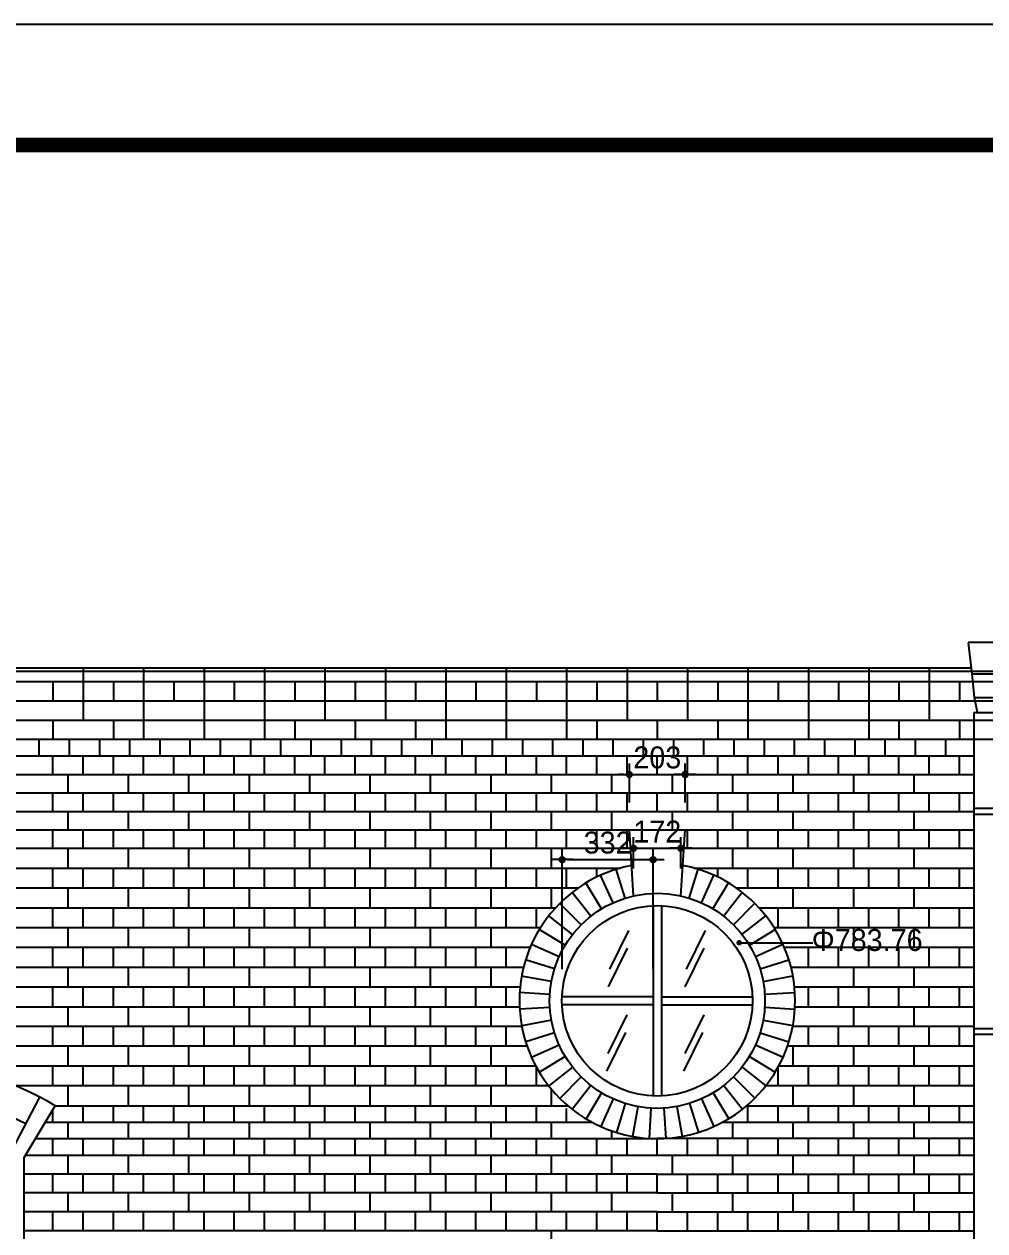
# Model space of a CAD drawing. Extents: x 186583 to 203403, y -172622 to -160742.
# Drawn here: x 192489 to 195986, y -165137 to -160742 of the extents above; entities that cross this region are included whole.
import ezdxf

# ---------------------------------------------------------------- set-up
doc = ezdxf.new("R2010")
doc.units = 0
doc.header["$LTSCALE"] = 50
doc.header["$MEASUREMENT"] = 0
doc.header["$PDMODE"] = 35
doc.header["$PDSIZE"] = -10
doc.layers.get('0').update_dxf_attribs({"linetype": 'CONTINUOUS'})
doc.layers.get('DEFPOINTS').update_dxf_attribs({"linetype": 'CONTINUOUS'})
for name, color, linetype in [('COR', 4, 'CONTINUOUS'), ('DIM', 7, 'CONTINUOUS'), ('ele-3', 6, 'CONTINUOUS'), ('h', 5, 'CONTINUOUS'), ('HAT', 5, 'CONTINUOUS'), ('W-1', 3, 'CONTINUOUS'), ('WAL', 3, 'CONTINUOUS'), ('WID', 4, 'CONTINUOUS')]:
    doc.layers.add(name, color=color, linetype=linetype)
doc.styles.add('GHS', font='HYWULM_0.TTF')
doc.styles.add('현창', font='HYWULM_0.TTF')
doc.dimstyles.new('3MM', dxfattribs={"dimscale": 300, "dimtxt": 4, "dimasz": 1, "dimexe": 1.5, "dimexo": 2, "dimgap": 1, "dimtad": 1, "dimtoh": 1, "dimdec": 4, "dimzin": 0, "dimdsep": 46, "dimtxsty": 'GHS', "dimblk": 'DIMDOT', "dimcen": -1, "dimdle": 1.5, "dimadec": 0, "dimazin": 0, "dimtfac": 1, "dimtdec": 4, "dimtix": 1, "dimtmove": 2, "dimatfit": 3, "dimldrblk": 'DIMDOT', "dimfxl": 1, "dimtvp": 1, "dimtolj": 1, "dimtzin": 0, "dimarcsym": 0})

# ---------------------------------------------------------------- blocks, each defined once
blk = doc.blocks.new('20')
at = {"layer": 'COR', "linetype": 'Continuous', "const_width": 270}
blk.add_lwpolyline([(230424, -2398), (230424, -57398), (308324, -57398), (308324, -2398)], close=True, dxfattribs=at)
at = {"layer": 'HAT'}
blk.add_line((226424, -198), (310524, -198), dxfattribs=at)
blk = doc.blocks.new('DIMDOT')
at = {"linetype": 'Continuous'}
blk.add_line((-2, 0), (2, 0), dxfattribs=at)
for radius in [0.5, 0.25]:
    blk.add_circle((0, 0), radius, dxfattribs=at)
blk = doc.blocks.new('*D7')
at = {"lineweight": -2}
for p, q in [((194692.1, -163576.7), (194692.1, -163435.1)), ((194895.3, -163576.7), (194895.3, -163435.1)), ((194672.1, -163475.1), (194652.1, -163475.1)), ((194692.1, -163475.1), (194895.3, -163475.1)), ((194915.3, -163475.1), (194935.3, -163475.1))]:
    blk.add_line(p, q, dxfattribs=at)
at = {"layer": 'DEFPOINTS', "color": 0}
for p in [(194895.3, -163475.1), (194692.1, -163676.7), (194895.3, -163676.7)]:
    blk.add_point(p, dxfattribs=at)
at = {"lineweight": -2, "xscale": 20, "yscale": 20, "zscale": 20}
blk.add_blockref('DIMDOT', (194692.1, -163475.1), dxfattribs=at)
at = {"lineweight": -2, "xscale": 20, "yscale": 20, "zscale": 20, "rotation": 180}
blk.add_blockref('DIMDOT', (194895.3, -163475.1), dxfattribs=at)
at = {"color": 0, "insert": (194793.7, -163413.5), "char_height": 80, "attachment_point": 5, "style": '현창'}
blk.add_mtext('\\A1;203', dxfattribs=at)
blk = doc.blocks.new('*D8')
at = {"lineweight": -2}
for p, q in [((194707.5, -163817.1), (194707.5, -163703.9)), ((194879.8, -163817.1), (194879.8, -163703.9)), ((194687.5, -163743.9), (194667.5, -163743.9)), ((194707.5, -163743.9), (194879.8, -163743.9)), ((194899.8, -163743.9), (194919.8, -163743.9))]:
    blk.add_line(p, q, dxfattribs=at)
at = {"layer": 'DEFPOINTS', "color": 0}
for p in [(194879.8, -163743.9), (194707.5, -163917.1), (194879.8, -163917.1)]:
    blk.add_point(p, dxfattribs=at)
at = {"lineweight": -2, "xscale": 20, "yscale": 20, "zscale": 20}
blk.add_blockref('DIMDOT', (194707.5, -163743.9), dxfattribs=at)
at = {"lineweight": -2, "xscale": 20, "yscale": 20, "zscale": 20, "rotation": 180}
blk.add_blockref('DIMDOT', (194879.8, -163743.9), dxfattribs=at)
at = {"color": 0, "insert": (194793.7, -163683), "char_height": 80, "attachment_point": 5, "style": '현창'}
blk.add_mtext('\\A1;172', dxfattribs=at)
blk = doc.blocks.new('*D9')
at = {"lineweight": -2}
for p, q in [((194447.1, -164184.4), (194447.1, -163745.2)), ((194778.7, -164184.4), (194778.7, -163745.2)), ((194467.1, -163785.2), (194758.7, -163785.2))]:
    blk.add_line(p, q, dxfattribs=at)
at = {"layer": 'DEFPOINTS', "color": 0}
for p in [(194778.7, -163785.2), (194447.1, -164284.4), (194778.7, -164284.4)]:
    blk.add_point(p, dxfattribs=at)
at = {"lineweight": -2, "xscale": 20, "yscale": 20, "zscale": 20, "rotation": 180}
blk.add_blockref('DIMDOT', (194447.1, -163785.2), dxfattribs=at)
at = {"lineweight": -2, "xscale": 20, "yscale": 20, "zscale": 20}
blk.add_blockref('DIMDOT', (194778.7, -163785.2), dxfattribs=at)
at = {"color": 0, "insert": (194612.9, -163723.6), "char_height": 80, "attachment_point": 5, "style": '현창'}
blk.add_mtext('\\A1;332', dxfattribs=at)

msp = doc.modelspace()

# ---------------------------------------------------------------- linework, layer by layer
at = {"layer": 'DIM'}
msp.add_line((195091.82106, -164087.89143), (195359.59248, -164087.89143), dxfattribs=at)
at = {"layer": 'DIM', "const_width": 9.875}
msp.add_lwpolyline([(195086.75856, -164087.89143, 1), (195096.88356, -164087.89143, 1)], format="xyb", close=True, dxfattribs=at)
at = {"layer": 'ele-3'}
for p, q in [((195946.69224, -163248.9788), (195946.69224, -163599.50991)), ((195946.69224, -163248.9788), (196021.69224, -163248.9788)), ((189843.65758, -163475.12464), (195946.69224, -163475.12464)), ((189843.65758, -163542.31728), (195946.69224, -163542.31728)), ((189843.65758, -163609.50991), (195946.69224, -163609.50991)), ((195946.69224, -163619.50991), (195946.69224, -164401.42736)), ((189843.65758, -163676.70255), (194692.06461, -163676.70255)), ((194895.25054, -163676.70255), (195946.69224, -163676.70255)), ((189843.65758, -163743.89518), (194696.37183, -163743.89518)), ((194890.94332, -163743.89518), (195946.69224, -163743.89518)), ((195946.69224, -164421.42736), (195946.69224, -165203.3448)), ((192601.19681, -164681.31709), (194468.00176, -164681.31709)), ((195119.31339, -164681.31709), (195946.69224, -164681.31709)), ((192565.47703, -164741.31709), (194555.6957, -164741.31709)), ((195031.61945, -164741.31709), (195946.69224, -164741.31709)), ((192529.75725, -164801.31709), (194793.65758, -164801.31709)), ((195946.69224, -164801.31709), (194793.65758, -164801.31709)), ((192494.03747, -164861.31709), (194793.65758, -164861.31709)), ((194793.65758, -164861.31709), (195946.69224, -164861.31709))]:
    msp.add_line(p, q, dxfattribs=at)
for points in [[(192543.65758, -163407.93201), (192543.65758, -163347.93201)], [(192653.65758, -163407.93201), (192653.65758, -163347.93201)], [(192763.65758, -163407.93201), (192763.65758, -163347.93201)], [(192873.65758, -163407.93201), (192873.65758, -163347.93201)], [(192983.65758, -163407.93201), (192983.65758, -163347.93201)], [(193093.65758, -163407.93201), (193093.65758, -163347.93201)], [(193203.65758, -163407.93201), (193203.65758, -163347.93201)], [(193313.65758, -163407.93201), (193313.65758, -163347.93201)], [(193423.65758, -163407.93201), (193423.65758, -163347.93201)], [(193533.65758, -163407.93201), (193533.65758, -163347.93201)], [(193643.65758, -163407.93201), (193643.65758, -163347.93201)], [(193753.65758, -163407.93201), (193753.65758, -163347.93201)], [(193863.65758, -163407.93201), (193863.65758, -163347.93201)], [(193973.65758, -163407.93201), (193973.65758, -163347.93201)], [(194083.65758, -163407.93201), (194083.65758, -163347.93201)], [(194193.65758, -163407.93201), (194193.65758, -163347.93201)], [(194303.65758, -163407.93201), (194303.65758, -163347.93201)], [(194413.65758, -163407.93201), (194413.65758, -163347.93201)], [(194523.65758, -163407.93201), (194523.65758, -163347.93201)], [(194633.65758, -163407.93201), (194633.65758, -163347.93201)], [(194743.65758, -163407.93201), (194743.65758, -163347.93201)], [(194853.65758, -163407.93201), (194853.65758, -163347.93201)], [(194963.65758, -163407.93201), (194963.65758, -163347.93201)], [(195073.65758, -163407.93201), (195073.65758, -163347.93201)], [(195183.65758, -163407.93201), (195183.65758, -163347.93201)], [(195293.65758, -163407.93201), (195293.65758, -163347.93201)], [(195403.65758, -163407.93201), (195403.65758, -163347.93201)], [(195513.65758, -163407.93201), (195513.65758, -163347.93201)], [(195623.65758, -163407.93201), (195623.65758, -163347.93201)], [(195733.65758, -163407.93201), (195733.65758, -163347.93201)], [(195843.65758, -163407.93201), (195843.65758, -163347.93201)], [(192593.65758, -163475.12464), (192593.65758, -163407.93201)], [(192703.65758, -163475.12464), (192703.65758, -163407.93201)], [(192813.65758, -163475.12464), (192813.65758, -163407.93201)], [(192923.65758, -163475.12464), (192923.65758, -163407.93201)], [(193033.65758, -163475.12464), (193033.65758, -163407.93201)], [(193143.65758, -163475.12464), (193143.65758, -163407.93201)], [(193253.65758, -163475.12464), (193253.65758, -163407.93201)], [(193363.65758, -163475.12464), (193363.65758, -163407.93201)], [(193473.65758, -163475.12464), (193473.65758, -163407.93201)], [(193583.65758, -163475.12464), (193583.65758, -163407.93201)], [(193693.65758, -163475.12464), (193693.65758, -163407.93201)], [(193803.65758, -163475.12464), (193803.65758, -163407.93201)], [(193913.65758, -163475.12464), (193913.65758, -163407.93201)], [(194023.65758, -163475.12464), (194023.65758, -163407.93201)], [(194133.65758, -163475.12464), (194133.65758, -163407.93201)], [(194243.65758, -163475.12464), (194243.65758, -163407.93201)], [(194353.65758, -163475.12464), (194353.65758, -163407.93201)], [(194463.65758, -163475.12464), (194463.65758, -163407.93201)], [(194573.65758, -163475.12464), (194573.65758, -163407.93201)], [(194683.65758, -163475.12464), (194683.65758, -163407.93201)], [(194793.65758, -163475.12464), (194793.65758, -163407.93201)], [(194903.65758, -163475.12464), (194903.65758, -163407.93201)], [(195013.65758, -163475.12464), (195013.65758, -163407.93201)], [(195123.65758, -163475.12464), (195123.65758, -163407.93201)], [(195233.65758, -163475.12464), (195233.65758, -163407.93201)], [(195343.65758, -163475.12464), (195343.65758, -163407.93201)], [(195453.65758, -163475.12464), (195453.65758, -163407.93201)], [(195563.65758, -163475.12464), (195563.65758, -163407.93201)], [(195673.65758, -163475.12464), (195673.65758, -163407.93201)], [(195783.65758, -163475.12464), (195783.65758, -163407.93201)], [(195893.65758, -163475.12464), (195893.65758, -163407.93201)], [(192648.65758, -163542.31728), (192648.65758, -163475.12464)], [(192868.65758, -163542.31728), (192868.65758, -163475.12464)], [(193088.65758, -163542.31728), (193088.65758, -163475.12464)], [(193308.65758, -163542.31728), (193308.65758, -163475.12464)], [(193528.65758, -163542.31728), (193528.65758, -163475.12464)], [(193748.65758, -163542.31728), (193748.65758, -163475.12464)], [(193968.65758, -163542.31728), (193968.65758, -163475.12464)], [(194188.65758, -163542.31728), (194188.65758, -163475.12464)], [(194408.65758, -163542.31728), (194408.65758, -163475.12464)], [(194628.65758, -163542.31728), (194628.65758, -163475.12464)], [(194848.65758, -163542.31728), (194848.65758, -163475.12464)], [(195068.65758, -163542.31728), (195068.65758, -163475.12464)], [(195288.65758, -163542.31728), (195288.65758, -163475.12464)], [(195508.65758, -163542.31728), (195508.65758, -163475.12464)], [(195728.65758, -163542.31728), (195728.65758, -163475.12464)], [(192593.65758, -163609.50991), (192593.65758, -163542.31728)], [(192703.65758, -163609.50991), (192703.65758, -163542.31728)], [(192813.65758, -163609.50991), (192813.65758, -163542.31728)], [(192923.65758, -163609.50991), (192923.65758, -163542.31728)], [(193033.65758, -163609.50991), (193033.65758, -163542.31728)], [(193143.65758, -163609.50991), (193143.65758, -163542.31728)], [(193253.65758, -163609.50991), (193253.65758, -163542.31728)], [(193363.65758, -163609.50991), (193363.65758, -163542.31728)], [(193473.65758, -163609.50991), (193473.65758, -163542.31728)], [(193583.65758, -163609.50991), (193583.65758, -163542.31728)], [(193693.65758, -163609.50991), (193693.65758, -163542.31728)], [(193803.65758, -163609.50991), (193803.65758, -163542.31728)], [(193913.65758, -163609.50991), (193913.65758, -163542.31728)], [(194023.65758, -163609.50991), (194023.65758, -163542.31728)], [(194133.65758, -163609.50991), (194133.65758, -163542.31728)], [(194243.65758, -163609.50991), (194243.65758, -163542.31728)], [(194353.65758, -163609.50991), (194353.65758, -163542.31728)], [(194463.65758, -163609.50991), (194463.65758, -163542.31728)], [(194573.65758, -163609.50991), (194573.65758, -163542.31728)], [(194683.65758, -163609.50991), (194683.65758, -163542.31728)], [(194793.65758, -163609.50991), (194793.65758, -163542.31728)], [(194903.65758, -163609.50991), (194903.65758, -163542.31728)], [(195013.65758, -163609.50991), (195013.65758, -163542.31728)], [(195123.65758, -163609.50991), (195123.65758, -163542.31728)], [(195233.65758, -163609.50991), (195233.65758, -163542.31728)], [(195343.65758, -163609.50991), (195343.65758, -163542.31728)], [(195453.65758, -163609.50991), (195453.65758, -163542.31728)], [(195563.65758, -163609.50991), (195563.65758, -163542.31728)], [(195673.65758, -163609.50991), (195673.65758, -163542.31728)], [(195783.65758, -163609.50991), (195783.65758, -163542.31728)], [(195893.65758, -163609.50991), (195893.65758, -163542.31728)], [(192648.65758, -163676.70255), (192648.65758, -163609.50991)], [(192868.65758, -163676.70255), (192868.65758, -163609.50991)], [(193088.65758, -163676.70255), (193088.65758, -163609.50991)], [(193308.65758, -163676.70255), (193308.65758, -163609.50991)], [(193528.65758, -163676.70255), (193528.65758, -163609.50991)], [(193748.65758, -163676.70255), (193748.65758, -163609.50991)], [(193968.65758, -163676.70255), (193968.65758, -163609.50991)], [(194188.65758, -163676.70255), (194188.65758, -163609.50991)], [(194408.65758, -163676.70255), (194408.65758, -163609.50991)], [(194628.65758, -163676.70255), (194628.65758, -163609.50991)], [(194848.65758, -163676.70255), (194848.65758, -163609.50991)], [(195068.65758, -163676.70255), (195068.65758, -163609.50991)], [(195288.65758, -163676.70255), (195288.65758, -163609.50991)], [(195508.65758, -163676.70255), (195508.65758, -163609.50991)], [(195728.65758, -163676.70255), (195728.65758, -163609.50991)], [(192593.65758, -163743.89518), (192593.65758, -163676.70255)], [(192703.65758, -163743.89518), (192703.65758, -163676.70255)], [(192813.65758, -163743.89518), (192813.65758, -163676.70255)], [(192923.65758, -163743.89518), (192923.65758, -163676.70255)], [(193033.65758, -163743.89518), (193033.65758, -163676.70255)], [(193143.65758, -163743.89518), (193143.65758, -163676.70255)], [(193253.65758, -163743.89518), (193253.65758, -163676.70255)], [(193363.65758, -163743.89518), (193363.65758, -163676.70255)], [(193473.65758, -163743.89518), (193473.65758, -163676.70255)], [(193583.65758, -163743.89518), (193583.65758, -163676.70255)], [(193693.65758, -163743.89518), (193693.65758, -163676.70255)], [(193803.65758, -163743.89518), (193803.65758, -163676.70255)], [(193913.65758, -163743.89518), (193913.65758, -163676.70255)], [(194023.65758, -163743.89518), (194023.65758, -163676.70255)], [(194133.65758, -163743.89518), (194133.65758, -163676.70255)], [(194243.65758, -163743.89518), (194243.65758, -163676.70255)], [(194353.65758, -163743.89518), (194353.65758, -163676.70255)], [(194463.65758, -163743.89518), (194463.65758, -163676.70255)], [(194573.65758, -163743.89518), (194573.65758, -163676.70255)], [(194683.65758, -163743.89518), (194683.65758, -163676.70255)], [(194903.65758, -163743.89518), (194903.65758, -163676.70255)], [(195013.65758, -163743.89518), (195013.65758, -163676.70255)], [(195123.65758, -163743.89518), (195123.65758, -163676.70255)], [(195233.65758, -163743.89518), (195233.65758, -163676.70255)], [(195343.65758, -163743.89518), (195343.65758, -163676.70255)], [(195453.65758, -163743.89518), (195453.65758, -163676.70255)], [(195563.65758, -163743.89518), (195563.65758, -163676.70255)], [(195673.65758, -163743.89518), (195673.65758, -163676.70255)], [(195783.65758, -163743.89518), (195783.65758, -163676.70255)], [(195893.65758, -163743.89518), (195893.65758, -163676.70255)], [(192593.65758, -164741.31709), (192593.65758, -164693.98105)], [(192703.65758, -164741.31709), (192703.65758, -164681.31709)], [(192813.65758, -164741.31709), (192813.65758, -164681.31709)], [(192923.65758, -164741.31709), (192923.65758, -164681.31709)], [(193033.65758, -164741.31709), (193033.65758, -164681.31709)], [(193143.65758, -164741.31709), (193143.65758, -164681.31709)], [(193253.65758, -164741.31709), (193253.65758, -164681.31709)], [(193363.65758, -164741.31709), (193363.65758, -164681.31709)], [(193473.65758, -164741.31709), (193473.65758, -164681.31709)], [(193583.65758, -164741.31709), (193583.65758, -164681.31709)], [(193693.65758, -164741.31709), (193693.65758, -164681.31709)], [(193803.65758, -164741.31709), (193803.65758, -164681.31709)], [(193913.65758, -164741.31709), (193913.65758, -164681.31709)], [(194023.65758, -164741.31709), (194023.65758, -164681.31709)], [(194133.65758, -164741.31709), (194133.65758, -164681.31709)], [(194243.65758, -164741.31709), (194243.65758, -164681.31709)], [(194353.65758, -164741.31709), (194353.65758, -164681.31709)], [(194463.65758, -164741.31709), (194463.65758, -164691.78537)], [(195123.65758, -164741.31709), (195123.65758, -164681.31709)], [(195233.65758, -164741.31709), (195233.65758, -164681.31709)], [(195343.65758, -164741.31709), (195343.65758, -164681.31709)], [(195453.65758, -164741.31709), (195453.65758, -164681.31709)], [(195563.65758, -164741.31709), (195563.65758, -164681.31709)], [(195673.65758, -164741.31709), (195673.65758, -164681.31709)], [(195783.65758, -164741.31709), (195783.65758, -164681.31709)], [(195893.65758, -164741.31709), (195893.65758, -164681.31709)], [(192648.65758, -164801.31709), (192648.65758, -164741.31709)], [(192868.65758, -164801.31709), (192868.65758, -164741.31709)], [(193088.65758, -164801.31709), (193088.65758, -164741.31709)], [(193308.65758, -164801.31709), (193308.65758, -164741.31709)], [(193528.65758, -164801.31709), (193528.65758, -164741.31709)], [(193748.65758, -164801.31709), (193748.65758, -164741.31709)], [(193968.65758, -164801.31709), (193968.65758, -164741.31709)], [(194188.65758, -164801.31709), (194188.65758, -164741.31709)], [(194408.65758, -164801.31709), (194408.65758, -164741.31709)], [(195068.65758, -164801.31709), (195068.65758, -164741.31709)], [(195288.65758, -164801.31709), (195288.65758, -164741.31709)], [(195508.65758, -164801.31709), (195508.65758, -164741.31709)], [(195728.65758, -164801.31709), (195728.65758, -164741.31709)], [(192593.65758, -164861.31709), (192593.65758, -164801.31709)], [(192703.65758, -164861.31709), (192703.65758, -164801.31709)], [(192813.65758, -164861.31709), (192813.65758, -164801.31709)], [(192923.65758, -164861.31709), (192923.65758, -164801.31709)], [(193033.65758, -164861.31709), (193033.65758, -164801.31709)], [(193143.65758, -164861.31709), (193143.65758, -164801.31709)], [(193253.65758, -164861.31709), (193253.65758, -164801.31709)], [(193363.65758, -164861.31709), (193363.65758, -164801.31709)], [(193473.65758, -164861.31709), (193473.65758, -164801.31709)], [(193583.65758, -164861.31709), (193583.65758, -164801.31709)], [(193693.65758, -164861.31709), (193693.65758, -164801.31709)], [(193803.65758, -164861.31709), (193803.65758, -164801.31709)], [(193913.65758, -164861.31709), (193913.65758, -164801.31709)], [(194023.65758, -164861.31709), (194023.65758, -164801.31709)], [(194133.65758, -164861.31709), (194133.65758, -164801.31709)], [(194243.65758, -164861.31709), (194243.65758, -164801.31709)], [(194353.65758, -164861.31709), (194353.65758, -164801.31709)], [(194463.65758, -164861.31709), (194463.65758, -164801.31709)], [(194573.65758, -164861.31709), (194573.65758, -164801.31709)], [(194628.65758, -164801.31709), (194628.65758, -164773.41879)], [(194683.65758, -164861.31709), (194683.65758, -164801.31709)], [(194793.65758, -164861.31709), (194793.65758, -164801.31709)], [(194848.65758, -164801.31709), (194848.65758, -164798.56963)], [(194903.65758, -164861.31709), (194903.65758, -164801.31709)], [(194903.65758, -164861.31709), (194903.65758, -164801.31709)], [(195013.65758, -164861.31709), (195013.65758, -164801.31709)], [(195123.65758, -164861.31709), (195123.65758, -164801.31709)], [(195233.65758, -164861.31709), (195233.65758, -164801.31709)], [(195343.65758, -164861.31709), (195343.65758, -164801.31709)], [(195453.65758, -164861.31709), (195453.65758, -164801.31709)], [(195563.65758, -164861.31709), (195563.65758, -164801.31709)], [(195673.65758, -164861.31709), (195673.65758, -164801.31709)], [(195783.65758, -164861.31709), (195783.65758, -164801.31709)], [(195893.65758, -164861.31709), (195893.65758, -164801.31709)]]:
    msp.add_lwpolyline(points, dxfattribs=at)
msp.add_arc((194793.65758, -164299.43497), 501.88212, 100.71194074, 79.28805926, dxfattribs=at)
at = {"layer": 'h'}
for p, q in [((196102.33545, -163137.93201), (189843.65758, -163137.93201)), ((196110.71723, -163207.93201), (189843.65758, -163207.93201)), ((196106.15758, -163277.93201), (189843.65758, -163277.93201)), ((189843.65758, -163816.00456), (194658.82175, -163816.00456)), ((194928.4934, -163816.00456), (195946.69224, -163816.00456)), ((189843.65758, -163888.11394), (194506.08034, -163888.11394)), ((195081.23481, -163888.11394), (195946.69224, -163888.11394)), ((189843.65758, -163960.22332), (194423.76419, -163960.22332)), ((195163.55096, -163960.22332), (195946.69224, -163960.22332)), ((189843.65758, -164032.33269), (194368.75519, -164032.33269)), ((194688.9871, -164042.97004), (194619.41385, -164183.67187)), ((194967.9013, -164042.97004), (194898.32805, -164183.67187)), ((195218.55996, -164032.33269), (195946.69224, -164032.33269)), ((189843.65758, -164104.44207), (194331.20387, -164104.44207)), ((194684.244, -164107.78919), (194614.67075, -164248.49102)), ((194963.15821, -164107.78919), (194893.58496, -164248.49102)), ((195256.11128, -164104.44207), (195946.69224, -164104.44207)), ((189843.65758, -164176.55145), (194307.05168, -164176.55145)), ((189843.65758, -164176.55145), (194246.60926, -164176.55145)), ((195280.26347, -164176.55145), (195946.69224, -164176.55145)), ((195340.7059, -164176.55145), (195946.69224, -164176.55145)), ((189843.65758, -164248.66083), (194294.35041, -164248.66083)), ((189843.65758, -164248.66083), (194241.776, -164248.66083)), ((195292.96474, -164248.66083), (195946.69224, -164248.66083)), ((195345.53915, -164248.66083), (195946.69224, -164248.66083)), ((189843.65758, -164320.7702), (194292.22915, -164320.7702)), ((189843.65758, -164320.7702), (194246.4052, -164320.7702)), ((194614.67075, -164491.08075), (194684.244, -164350.37892)), ((194963.15821, -164350.37892), (194893.58496, -164491.08075)), ((195295.086, -164320.7702), (195946.69224, -164320.7702)), ((195340.90995, -164320.7702), (195946.69224, -164320.7702)), ((194300.55133, -164392.87958), (192128.43157, -164392.87958)), ((195946.69224, -164392.87958), (195286.76382, -164392.87958)), ((194609.92765, -164555.8999), (194679.5009, -164415.19807)), ((194958.41511, -164415.19807), (194888.84186, -164555.8999)), ((194319.86697, -164464.98896), (192123.80917, -164464.98896)), ((195946.69224, -164464.98896), (195267.44818, -164464.98896)), ((194351.61483, -164537.09833), (192211.14494, -164537.09833)), ((195946.69224, -164537.09833), (195235.70032, -164537.09833)), ((194398.78227, -164609.20771), (192458.13636, -164609.20771)), ((195946.69224, -164609.20771), (195188.53288, -164609.20771)), ((192444.34438, -164845.59616), (192545.51806, -164650.23863)), ((192494.93122, -164747.9174), (192443.46591, -164722.81085)), ((194793.65758, -164930.28405), (192488.65758, -164930.28405)), ((194793.65758, -164930.28405), (195946.69224, -164930.28405)), ((194793.65758, -164999.25474), (192488.65758, -164999.25474)), ((194793.65758, -164999.25474), (195946.69224, -164999.25474)), ((194793.65758, -165068.22543), (192488.65758, -165068.22543)), ((194793.65758, -165068.22543), (195946.69224, -165068.22543)), ((194793.65758, -165137.19612), (192488.65758, -165137.19612)), ((194793.65758, -165137.19612), (195946.69224, -165137.19612))]:
    msp.add_line(p, q, dxfattribs=at)
for points in [[(192703.65758, -163087.93201), (192703.65758, -163137.93201)], [(192923.65758, -163087.93201), (192923.65758, -163137.93201)], [(193143.65758, -163087.93201), (193143.65758, -163137.93201)], [(193363.65758, -163087.93201), (193363.65758, -163137.93201)], [(193583.65758, -163087.93201), (193583.65758, -163137.93201)], [(193803.65758, -163087.93201), (193803.65758, -163137.93201)], [(194023.65758, -163087.93201), (194023.65758, -163137.93201)], [(194243.65758, -163087.93201), (194243.65758, -163137.93201)], [(194463.65758, -163087.93201), (194463.65758, -163137.93201)], [(194683.65758, -163087.93201), (194683.65758, -163137.93201)], [(194903.65758, -163087.93201), (194903.65758, -163137.93201)], [(195123.65758, -163087.93201), (195123.65758, -163137.93201)], [(195343.65758, -163087.93201), (195343.65758, -163137.93201)], [(195563.65758, -163087.93201), (195563.65758, -163137.93201)], [(195783.65758, -163087.93201), (195783.65758, -163137.93201)], [(192593.65758, -163137.93201), (192593.65758, -163207.93201)], [(192703.65758, -163137.93201), (192703.65758, -163207.93201)], [(192813.65758, -163137.93201), (192813.65758, -163207.93201)], [(192923.65758, -163137.93201), (192923.65758, -163207.93201)], [(193033.65758, -163137.93201), (193033.65758, -163207.93201)], [(193143.65758, -163137.93201), (193143.65758, -163207.93201)], [(193253.65758, -163137.93201), (193253.65758, -163207.93201)], [(193363.65758, -163137.93201), (193363.65758, -163207.93201)], [(193473.65758, -163137.93201), (193473.65758, -163207.93201)], [(193583.65758, -163137.93201), (193583.65758, -163207.93201)], [(193693.65758, -163137.93201), (193693.65758, -163207.93201)], [(193803.65758, -163137.93201), (193803.65758, -163207.93201)], [(193913.65758, -163137.93201), (193913.65758, -163207.93201)], [(194023.65758, -163137.93201), (194023.65758, -163207.93201)], [(194133.65758, -163137.93201), (194133.65758, -163207.93201)], [(194243.65758, -163137.93201), (194243.65758, -163207.93201)], [(194353.65758, -163137.93201), (194353.65758, -163207.93201)], [(194463.65758, -163137.93201), (194463.65758, -163207.93201)], [(194573.65758, -163137.93201), (194573.65758, -163207.93201)], [(194683.65758, -163137.93201), (194683.65758, -163207.93201)], [(194793.65758, -163137.93201), (194793.65758, -163207.93201)], [(194903.65758, -163137.93201), (194903.65758, -163207.93201)], [(195013.65758, -163137.93201), (195013.65758, -163207.93201)], [(195123.65758, -163137.93201), (195123.65758, -163207.93201)], [(195233.65758, -163137.93201), (195233.65758, -163207.93201)], [(195343.65758, -163137.93201), (195343.65758, -163207.93201)], [(195453.65758, -163137.93201), (195453.65758, -163207.93201)], [(195563.65758, -163137.93201), (195563.65758, -163207.93201)], [(195673.65758, -163137.93201), (195673.65758, -163207.93201)], [(195783.65758, -163137.93201), (195783.65758, -163207.93201)], [(195893.65758, -163137.93201), (195893.65758, -163207.93201)], [(192703.65758, -163207.93201), (192703.65758, -163277.93201)], [(192923.65758, -163207.93201), (192923.65758, -163277.93201)], [(193143.65758, -163207.93201), (193143.65758, -163277.93201)], [(193363.65758, -163207.93201), (193363.65758, -163277.93201)], [(193583.65758, -163207.93201), (193583.65758, -163277.93201)], [(193803.65758, -163207.93201), (193803.65758, -163277.93201)], [(194023.65758, -163207.93201), (194023.65758, -163277.93201)], [(194243.65758, -163207.93201), (194243.65758, -163277.93201)], [(194463.65758, -163207.93201), (194463.65758, -163277.93201)], [(194683.65758, -163207.93201), (194683.65758, -163277.93201)], [(194903.65758, -163207.93201), (194903.65758, -163277.93201)], [(195123.65758, -163207.93201), (195123.65758, -163277.93201)], [(195343.65758, -163207.93201), (195343.65758, -163277.93201)], [(195563.65758, -163207.93201), (195563.65758, -163277.93201)], [(195783.65758, -163207.93201), (195783.65758, -163277.93201)], [(192593.65758, -163277.93201), (192593.65758, -163347.93201)], [(192813.65758, -163277.93201), (192813.65758, -163347.93201)], [(192923.65758, -163277.93201), (192923.65758, -163347.93201)], [(193143.65758, -163277.93201), (193143.65758, -163347.93201)], [(193363.65758, -163277.93201), (193363.65758, -163347.93201)], [(193473.65758, -163277.93201), (193473.65758, -163347.93201)], [(193693.65758, -163277.93201), (193693.65758, -163347.93201)], [(193913.65758, -163277.93201), (193913.65758, -163347.93201)], [(194023.65758, -163277.93201), (194023.65758, -163347.93201)], [(194243.65758, -163277.93201), (194243.65758, -163347.93201)], [(194463.65758, -163277.93201), (194463.65758, -163347.93201)], [(194573.65758, -163277.93201), (194573.65758, -163347.93201)], [(194793.65758, -163277.93201), (194793.65758, -163347.93201)], [(195013.65758, -163277.93201), (195013.65758, -163347.93201)], [(195123.65758, -163277.93201), (195123.65758, -163347.93201)], [(195343.65758, -163277.93201), (195343.65758, -163347.93201)], [(195563.65758, -163277.93201), (195563.65758, -163347.93201)], [(195673.65758, -163277.93201), (195673.65758, -163347.93201)], [(195893.65758, -163277.93201), (195893.65758, -163347.93201)], [(192648.65758, -163816.00456), (192648.65758, -163743.89518)], [(192868.65758, -163816.00456), (192868.65758, -163743.89518)], [(193088.65758, -163816.00456), (193088.65758, -163743.89518)], [(193308.65758, -163816.00456), (193308.65758, -163743.89518)], [(193528.65758, -163816.00456), (193528.65758, -163743.89518)], [(193748.65758, -163816.00456), (193748.65758, -163743.89518)], [(193968.65758, -163816.00456), (193968.65758, -163743.89518)], [(194188.65758, -163816.00456), (194188.65758, -163743.89518)], [(194408.65758, -163816.00456), (194408.65758, -163743.89518)], [(195068.65758, -163816.00456), (195068.65758, -163743.89518)], [(195288.65758, -163816.00456), (195288.65758, -163743.89518)], [(195508.65758, -163816.00456), (195508.65758, -163743.89518)], [(195728.65758, -163816.00456), (195728.65758, -163743.89518)], [(192593.65758, -163888.11394), (192593.65758, -163816.00456)], [(192703.65758, -163888.11394), (192703.65758, -163816.00456)], [(192813.65758, -163888.11394), (192813.65758, -163816.00456)], [(192923.65758, -163888.11394), (192923.65758, -163816.00456)], [(193033.65758, -163888.11394), (193033.65758, -163816.00456)], [(193143.65758, -163888.11394), (193143.65758, -163816.00456)], [(193253.65758, -163888.11394), (193253.65758, -163816.00456)], [(193363.65758, -163888.11394), (193363.65758, -163816.00456)], [(193473.65758, -163888.11394), (193473.65758, -163816.00456)], [(193583.65758, -163888.11394), (193583.65758, -163816.00456)], [(193693.65758, -163888.11394), (193693.65758, -163816.00456)], [(193803.65758, -163888.11394), (193803.65758, -163816.00456)], [(193913.65758, -163888.11394), (193913.65758, -163816.00456)], [(194023.65758, -163888.11394), (194023.65758, -163816.00456)], [(194133.65758, -163888.11394), (194133.65758, -163816.00456)], [(194243.65758, -163888.11394), (194243.65758, -163816.00456)], [(194353.65758, -163888.11394), (194353.65758, -163816.00456)], [(194463.65758, -163888.11394), (194463.65758, -163816.00456)], [(194573.65758, -163848.34112), (194573.65758, -163816.00456)], [(194676.82032, -163925.37528), (194644.0245, -163820.37798)], [(194909.99252, -163925.21876), (194942.64736, -163820.17752)], [(195013.65758, -163848.34112), (195013.65758, -163816.00456)], [(195123.65758, -163888.11394), (195123.65758, -163816.00456)], [(195233.65758, -163888.11394), (195233.65758, -163816.00456)], [(195343.65758, -163888.11394), (195343.65758, -163816.00456)], [(195453.65758, -163888.11394), (195453.65758, -163816.00456)], [(195563.65758, -163888.11394), (195563.65758, -163816.00456)], [(195673.65758, -163888.11394), (195673.65758, -163816.00456)], [(195783.65758, -163888.11394), (195783.65758, -163816.00456)], [(195893.65758, -163888.11394), (195893.65758, -163816.00456)], [(194590.69706, -163964.20576), (194533.72672, -163870.10804)], [(194632.58428, -163942.18577), (194587.37155, -163841.90712)], [(194954.25109, -163941.96984), (194999.32915, -163841.63058)], [(194996.16784, -163963.93358), (195053.0118, -163869.75946)], [(192648.65758, -163960.22332), (192648.65758, -163888.11394)], [(192868.65758, -163960.22332), (192868.65758, -163888.11394)], [(193088.65758, -163960.22332), (193088.65758, -163888.11394)], [(193308.65758, -163960.22332), (193308.65758, -163888.11394)], [(193528.65758, -163960.22332), (193528.65758, -163888.11394)], [(193748.65758, -163960.22332), (193748.65758, -163888.11394)], [(193968.65758, -163960.22332), (193968.65758, -163888.11394)], [(194188.65758, -163960.22332), (194188.65758, -163888.11394)], [(194408.65758, -163960.22332), (194408.65758, -163888.11394)], [(194551.76945, -163991.11415), (194483.87227, -163904.56952)], [(195035.13154, -163990.78968), (195102.91247, -163904.15397)], [(195288.65758, -163960.22332), (195288.65758, -163888.11394)], [(195508.65758, -163960.22332), (195508.65758, -163888.11394)], [(195728.65758, -163960.22332), (195728.65758, -163888.11394)], [(192593.65758, -164032.33269), (192593.65758, -163960.22332)], [(192703.65758, -164032.33269), (192703.65758, -163960.22332)], [(192813.65758, -164032.33269), (192813.65758, -163960.22332)], [(192923.65758, -164032.33269), (192923.65758, -163960.22332)], [(193033.65758, -164032.33269), (193033.65758, -163960.22332)], [(193143.65758, -164032.33269), (193143.65758, -163960.22332)], [(193253.65758, -164032.33269), (193253.65758, -163960.22332)], [(193363.65758, -164032.33269), (193363.65758, -163960.22332)], [(193473.65758, -164032.33269), (193473.65758, -163960.22332)], [(193583.65758, -164032.33269), (193583.65758, -163960.22332)], [(193693.65758, -164032.33269), (193693.65758, -163960.22332)], [(193803.65758, -164032.33269), (193803.65758, -163960.22332)], [(193913.65758, -164032.33269), (193913.65758, -163960.22332)], [(194023.65758, -164032.33269), (194023.65758, -163960.22332)], [(194133.65758, -164032.33269), (194133.65758, -163960.22332)], [(194243.65758, -164032.33269), (194243.65758, -163960.22332)], [(194353.65758, -164032.33269), (194353.65758, -163960.22332)], [(194516.36912, -164022.51854), (194438.53518, -163944.78903)], [(195070.574, -164022.14652), (195148.30352, -163944.31258)], [(195233.65758, -164032.33269), (195233.65758, -163960.22332)], [(195343.65758, -164032.33269), (195343.65758, -163960.22332)], [(195453.65758, -164032.33269), (195453.65758, -163960.22332)], [(195563.65758, -164032.33269), (195563.65758, -163960.22332)], [(195673.65758, -164032.33269), (195673.65758, -163960.22332)], [(195783.65758, -164032.33269), (195783.65758, -163960.22332)], [(195893.65758, -164032.33269), (195893.65758, -163960.22332)], [(194485.01228, -164057.96101), (194398.37658, -163990.18007)], [(195101.9784, -164057.54685), (195188.52302, -163989.64966)], [(192648.65758, -164104.44207), (192648.65758, -164032.33269)], [(192868.65758, -164104.44207), (192868.65758, -164032.33269)], [(193088.65758, -164104.44207), (193088.65758, -164032.33269)], [(193308.65758, -164104.44207), (193308.65758, -164032.33269)], [(193528.65758, -164104.44207), (193528.65758, -164032.33269)], [(193748.65758, -164104.44207), (193748.65758, -164032.33269)], [(193968.65758, -164104.44207), (193968.65758, -164032.33269)], [(194188.65758, -164104.44207), (194188.65758, -164032.33269)], [(194458.15618, -164096.9247), (194363.98206, -164040.08075)], [(195128.88678, -164096.47445), (195222.9845, -164039.50412)], [(195508.65758, -164104.44207), (195508.65758, -164032.33269)], [(195728.65758, -164104.44207), (195728.65758, -164032.33269)], [(194436.19245, -164138.84146), (194335.85318, -164093.76339)], [(195150.90677, -164138.36168), (195251.18543, -164093.14895)], [(192593.65758, -164176.55145), (192593.65758, -164104.44207)], [(192703.65758, -164176.55145), (192703.65758, -164104.44207)], [(192813.65758, -164176.55145), (192813.65758, -164104.44207)], [(192923.65758, -164176.55145), (192923.65758, -164104.44207)], [(193033.65758, -164176.55145), (193033.65758, -164104.44207)], [(193143.65758, -164176.55145), (193143.65758, -164104.44207)], [(193253.65758, -164176.55145), (193253.65758, -164104.44207)], [(193363.65758, -164176.55145), (193363.65758, -164104.44207)], [(193473.65758, -164176.55145), (193473.65758, -164104.44207)], [(193583.65758, -164176.55145), (193583.65758, -164104.44207)], [(193693.65758, -164176.55145), (193693.65758, -164104.44207)], [(193803.65758, -164176.55145), (193803.65758, -164104.44207)], [(193913.65758, -164176.55145), (193913.65758, -164104.44207)], [(194023.65758, -164176.55145), (194023.65758, -164104.44207)], [(194133.65758, -164176.55145), (194133.65758, -164104.44207)], [(194243.65758, -164176.55145), (194243.65758, -164104.44207)], [(195343.65758, -164176.55145), (195343.65758, -164104.44207)], [(195453.65758, -164176.55145), (195453.65758, -164104.44207)], [(195563.65758, -164176.55145), (195563.65758, -164104.44207)], [(195673.65758, -164176.55145), (195673.65758, -164104.44207)], [(195783.65758, -164176.55145), (195783.65758, -164104.44207)], [(195893.65758, -164176.55145), (195893.65758, -164104.44207)], [(192648.65758, -164248.66083), (192648.65758, -164176.55145)], [(192868.65758, -164248.66083), (192868.65758, -164176.55145)], [(193088.65758, -164248.66083), (193088.65758, -164176.55145)], [(193308.65758, -164248.66083), (193308.65758, -164176.55145)], [(193528.65758, -164248.66083), (193528.65758, -164176.55145)], [(193748.65758, -164248.66083), (193748.65758, -164176.55145)], [(193968.65758, -164248.66083), (193968.65758, -164176.55145)], [(194188.65758, -164248.66083), (194188.65758, -164176.55145)], [(194419.44136, -164183.10002), (194314.40012, -164150.44519)], [(195167.71726, -164182.59772), (195272.71457, -164149.80189)], [(195508.65758, -164248.66083), (195508.65758, -164176.55145)], [(195728.65758, -164248.66083), (195728.65758, -164176.55145)], [(194408.14719, -164229.05502), (194299.93572, -164209.2996)], [(195179.07312, -164228.53751), (195287.25798, -164208.63683)], [(192593.65758, -164320.7702), (192593.65758, -164248.66083)], [(192703.65758, -164320.7702), (192703.65758, -164248.66083)], [(192813.65758, -164320.7702), (192813.65758, -164248.66083)], [(192923.65758, -164320.7702), (192923.65758, -164248.66083)], [(193033.65758, -164320.7702), (193033.65758, -164248.66083)], [(193143.65758, -164320.7702), (193143.65758, -164248.66083)], [(193253.65758, -164320.7702), (193253.65758, -164248.66083)], [(193363.65758, -164320.7702), (193363.65758, -164248.66083)], [(193473.65758, -164320.7702), (193473.65758, -164248.66083)], [(193583.65758, -164320.7702), (193583.65758, -164248.66083)], [(193693.65758, -164320.7702), (193693.65758, -164248.66083)], [(193803.65758, -164320.7702), (193803.65758, -164248.66083)], [(193913.65758, -164320.7702), (193913.65758, -164248.66083)], [(194023.65758, -164320.7702), (194023.65758, -164248.66083)], [(194133.65758, -164320.7702), (194133.65758, -164248.66083)], [(194243.65758, -164320.7702), (194243.65758, -164248.66083)], [(194402.47463, -164276.03631), (194292.67088, -164269.46838)], [(195184.80875, -164275.51114), (195294.60358, -164268.7958)], [(195343.65758, -164320.7702), (195343.65758, -164248.66083)], [(195453.65758, -164320.7702), (195453.65758, -164248.66083)], [(195563.65758, -164320.7702), (195563.65758, -164248.66083)], [(195673.65758, -164320.7702), (195673.65758, -164248.66083)], [(195783.65758, -164320.7702), (195783.65758, -164248.66083)], [(195893.65758, -164320.7702), (195893.65758, -164248.66083)], [(192648.65758, -164392.87958), (192648.65758, -164320.7702)], [(192868.65758, -164392.87958), (192868.65758, -164320.7702)], [(193088.65758, -164392.87958), (193088.65758, -164320.7702)], [(193308.65758, -164392.87958), (193308.65758, -164320.7702)], [(193528.65758, -164392.87958), (193528.65758, -164320.7702)], [(193748.65758, -164392.87958), (193748.65758, -164320.7702)], [(193968.65758, -164392.87958), (193968.65758, -164320.7702)], [(194188.65758, -164392.87958), (194188.65758, -164320.7702)], [(194402.5064, -164323.3588), (194292.71157, -164330.07414)], [(195184.84052, -164322.83364), (195294.64427, -164329.40156)], [(195508.65758, -164392.87958), (195508.65758, -164320.7702)], [(195728.65758, -164392.87958), (195728.65758, -164320.7702)], [(192593.65758, -164464.98896), (192593.65758, -164392.87958)], [(192703.65758, -164464.98896), (192703.65758, -164392.87958)], [(192813.65758, -164464.98896), (192813.65758, -164392.87958)], [(192923.65758, -164464.98896), (192923.65758, -164392.87958)], [(193033.65758, -164464.98896), (193033.65758, -164392.87958)], [(193143.65758, -164464.98896), (193143.65758, -164392.87958)], [(193253.65758, -164464.98896), (193253.65758, -164392.87958)], [(193363.65758, -164464.98896), (193363.65758, -164392.87958)], [(193473.65758, -164464.98896), (193473.65758, -164392.87958)], [(193583.65758, -164464.98896), (193583.65758, -164392.87958)], [(193693.65758, -164464.98896), (193693.65758, -164392.87958)], [(193803.65758, -164464.98896), (193803.65758, -164392.87958)], [(193913.65758, -164464.98896), (193913.65758, -164392.87958)], [(194023.65758, -164464.98896), (194023.65758, -164392.87958)], [(194133.65758, -164464.98896), (194133.65758, -164392.87958)], [(194243.65758, -164464.98896), (194243.65758, -164392.87958)], [(194408.24203, -164370.33244), (194300.05717, -164390.23312)], [(195179.16796, -164369.81493), (195287.37943, -164389.57035)], [(195343.65758, -164464.98896), (195343.65758, -164392.87958)], [(195453.65758, -164464.98896), (195453.65758, -164392.87958)], [(195563.65758, -164464.98896), (195563.65758, -164392.87958)], [(195673.65758, -164464.98896), (195673.65758, -164392.87958)], [(195783.65758, -164464.98896), (195783.65758, -164392.87958)], [(195893.65758, -164464.98896), (195893.65758, -164392.87958)], [(194419.59789, -164416.27222), (194314.60058, -164449.06805)], [(195167.87379, -164415.76992), (195272.91503, -164448.42475)], [(192648.65758, -164537.09833), (192648.65758, -164464.98896)], [(192868.65758, -164537.09833), (192868.65758, -164464.98896)], [(193088.65758, -164537.09833), (193088.65758, -164464.98896)], [(193308.65758, -164537.09833), (193308.65758, -164464.98896)], [(193528.65758, -164537.09833), (193528.65758, -164464.98896)], [(193748.65758, -164537.09833), (193748.65758, -164464.98896)], [(193968.65758, -164537.09833), (193968.65758, -164464.98896)], [(194188.65758, -164537.09833), (194188.65758, -164464.98896)], [(194436.40838, -164460.50826), (194336.12972, -164505.721)], [(195151.1227, -164460.02849), (195251.46197, -164505.10655)], [(195288.65758, -164537.09833), (195288.65758, -164464.98896)], [(195508.65758, -164537.09833), (195508.65758, -164464.98896)], [(195728.65758, -164537.09833), (195728.65758, -164464.98896)], [(192593.65758, -164609.20771), (192593.65758, -164537.09833)], [(192703.65758, -164609.20771), (192703.65758, -164537.09833)], [(192813.65758, -164609.20771), (192813.65758, -164537.09833)], [(192923.65758, -164609.20771), (192923.65758, -164537.09833)], [(193033.65758, -164609.20771), (193033.65758, -164537.09833)], [(193143.65758, -164609.20771), (193143.65758, -164537.09833)], [(193253.65758, -164609.20771), (193253.65758, -164537.09833)], [(193363.65758, -164609.20771), (193363.65758, -164537.09833)], [(193473.65758, -164609.20771), (193473.65758, -164537.09833)], [(193583.65758, -164609.20771), (193583.65758, -164537.09833)], [(193693.65758, -164609.20771), (193693.65758, -164537.09833)], [(193803.65758, -164609.20771), (193803.65758, -164537.09833)], [(193913.65758, -164609.20771), (193913.65758, -164537.09833)], [(194023.65758, -164609.20771), (194023.65758, -164537.09833)], [(194133.65758, -164609.20771), (194133.65758, -164537.09833)], [(194243.65758, -164609.20771), (194243.65758, -164537.09833)], [(194458.42837, -164502.39549), (194364.33065, -164559.36583)], [(195129.15897, -164501.94524), (195223.33309, -164558.7892)], [(195343.65758, -164609.20771), (195343.65758, -164537.09833)], [(195453.65758, -164609.20771), (195453.65758, -164537.09833)], [(195563.65758, -164609.20771), (195563.65758, -164537.09833)], [(195673.65758, -164609.20771), (195673.65758, -164537.09833)], [(195783.65758, -164609.20771), (195783.65758, -164537.09833)], [(195893.65758, -164609.20771), (195893.65758, -164537.09833)], [(194353.65758, -164609.20771), (194353.65758, -164540.8592)], [(194485.33675, -164541.32309), (194398.79213, -164609.22028)], [(194516.74115, -164576.72343), (194439.01163, -164654.55737)], [(195070.94603, -164576.3514), (195148.77997, -164654.08091)], [(195102.30287, -164540.90894), (195188.93857, -164608.68987)], [(195233.65758, -164609.20771), (195233.65758, -164540.8592)], [(192648.65758, -164681.31709), (192648.65758, -164609.20771)], [(192868.65758, -164681.31709), (192868.65758, -164609.20771)], [(193088.65758, -164681.31709), (193088.65758, -164609.20771)], [(193308.65758, -164681.31709), (193308.65758, -164609.20771)], [(193528.65758, -164681.31709), (193528.65758, -164609.20771)], [(193748.65758, -164681.31709), (193748.65758, -164609.20771)], [(193968.65758, -164681.31709), (193968.65758, -164609.20771)], [(194188.65758, -164681.31709), (194188.65758, -164609.20771)], [(194408.65758, -164681.31709), (194408.65758, -164621.39873)], [(194552.18361, -164608.08027), (194484.40268, -164694.71597)], [(195035.5457, -164607.7558), (195103.44288, -164694.30042)], [(195288.65758, -164681.31709), (195288.65758, -164609.20771)], [(195508.65758, -164681.31709), (195508.65758, -164609.20771)], [(195728.65758, -164681.31709), (195728.65758, -164609.20771)], [(194591.14731, -164634.93637), (194534.30335, -164729.11049)], [(194633.06406, -164656.9001), (194587.986, -164757.23936)], [(194954.73087, -164656.68417), (194999.9436, -164756.96282)], [(194996.61809, -164634.66418), (195053.58843, -164728.7619)], [(194677.32263, -164673.65118), (194644.66779, -164778.69242)], [(194723.27762, -164684.94536), (194703.5222, -164793.15683)], [(194770.25891, -164690.61792), (194763.69098, -164800.42166)], [(194817.58141, -164690.58615), (194824.29675, -164800.38098)], [(194864.55504, -164684.85052), (194884.45572, -164793.03537)], [(194910.49483, -164673.49466), (194943.29065, -164778.49196)], [(192648.65758, -164930.28405), (192648.65758, -164861.31709)], [(192868.65758, -164930.28405), (192868.65758, -164861.31709)], [(193088.65758, -164930.28405), (193088.65758, -164861.31709)], [(193308.65758, -164930.28405), (193308.65758, -164861.31709)], [(193528.65758, -164930.28405), (193528.65758, -164861.31709)], [(193748.65758, -164930.28405), (193748.65758, -164861.31709)], [(193968.65758, -164930.28405), (193968.65758, -164861.31709)], [(194188.65758, -164930.28405), (194188.65758, -164861.31709)], [(194408.65758, -164930.28405), (194408.65758, -164861.31709)], [(194628.65758, -164930.28405), (194628.65758, -164861.31709)], [(194848.65758, -164930.28405), (194848.65758, -164861.31709)], [(195068.65758, -164930.28405), (195068.65758, -164861.31709)], [(195288.65758, -164930.28405), (195288.65758, -164861.31709)], [(195508.65758, -164930.28405), (195508.65758, -164861.31709)], [(195728.65758, -164930.28405), (195728.65758, -164861.31709)], [(192593.65758, -164999.25474), (192593.65758, -164930.28778)], [(192703.65758, -164999.25474), (192703.65758, -164930.28778)], [(192813.65758, -164999.25474), (192813.65758, -164930.28778)], [(192923.65758, -164999.25474), (192923.65758, -164930.28778)], [(193033.65758, -164999.25474), (193033.65758, -164930.28778)], [(193143.65758, -164999.25474), (193143.65758, -164930.28778)], [(193253.65758, -164999.25474), (193253.65758, -164930.28778)], [(193363.65758, -164999.25474), (193363.65758, -164930.28778)], [(193473.65758, -164999.25474), (193473.65758, -164930.28778)], [(193583.65758, -164999.25474), (193583.65758, -164930.28778)], [(193693.65758, -164999.25474), (193693.65758, -164930.28778)], [(193803.65758, -164999.25474), (193803.65758, -164930.28778)], [(193913.65758, -164999.25474), (193913.65758, -164930.28778)], [(194023.65758, -164999.25474), (194023.65758, -164930.28778)], [(194133.65758, -164999.25474), (194133.65758, -164930.28778)], [(194243.65758, -164999.25474), (194243.65758, -164930.28778)], [(194353.65758, -164999.25474), (194353.65758, -164930.28778)], [(194463.65758, -164999.25474), (194463.65758, -164930.28778)], [(194573.65758, -164999.25474), (194573.65758, -164930.28778)], [(194683.65758, -164999.25474), (194683.65758, -164930.28778)], [(194793.65758, -164999.25474), (194793.65758, -164930.28778)], [(194903.65758, -164999.25474), (194903.65758, -164930.28778)], [(195013.65758, -164999.25474), (195013.65758, -164930.28778)], [(195123.65758, -164999.25474), (195123.65758, -164930.28778)], [(195233.65758, -164999.25474), (195233.65758, -164930.28778)], [(195343.65758, -164999.25474), (195343.65758, -164930.28778)], [(195453.65758, -164999.25474), (195453.65758, -164930.28778)], [(195563.65758, -164999.25474), (195563.65758, -164930.28778)], [(195673.65758, -164999.25474), (195673.65758, -164930.28778)], [(195783.65758, -164999.25474), (195783.65758, -164930.28778)], [(195893.65758, -164999.25474), (195893.65758, -164930.28778)], [(192648.65758, -165068.22171), (192648.65758, -164999.25474)], [(192868.65758, -165068.22171), (192868.65758, -164999.25474)], [(193088.65758, -165068.22171), (193088.65758, -164999.25474)], [(193308.65758, -165068.22171), (193308.65758, -164999.25474)], [(193528.65758, -165068.22171), (193528.65758, -164999.25474)], [(193748.65758, -165068.22171), (193748.65758, -164999.25474)], [(193968.65758, -165068.22171), (193968.65758, -164999.25474)], [(194188.65758, -165068.22171), (194188.65758, -164999.25474)], [(194408.65758, -165068.22171), (194408.65758, -164999.25474)], [(194628.65758, -165068.22171), (194628.65758, -164999.25474)], [(194848.65758, -165068.22171), (194848.65758, -164999.25474)], [(195068.65758, -165068.22171), (195068.65758, -164999.25474)], [(195288.65758, -165068.22171), (195288.65758, -164999.25474)], [(195508.65758, -165068.22171), (195508.65758, -164999.25474)], [(195728.65758, -165068.22171), (195728.65758, -164999.25474)], [(192593.65758, -165137.19612), (192593.65758, -165068.22916)], [(192703.65758, -165137.19612), (192703.65758, -165068.22916)], [(192813.65758, -165137.19612), (192813.65758, -165068.22916)], [(192923.65758, -165137.19612), (192923.65758, -165068.22916)], [(193033.65758, -165137.19612), (193033.65758, -165068.22916)], [(193143.65758, -165137.19612), (193143.65758, -165068.22916)], [(193253.65758, -165137.19612), (193253.65758, -165068.22916)], [(193363.65758, -165137.19612), (193363.65758, -165068.22916)], [(193473.65758, -165137.19612), (193473.65758, -165068.22916)], [(193583.65758, -165137.19612), (193583.65758, -165068.22916)], [(193693.65758, -165137.19612), (193693.65758, -165068.22916)], [(193803.65758, -165137.19612), (193803.65758, -165068.22916)], [(193913.65758, -165137.19612), (193913.65758, -165068.22916)], [(194023.65758, -165137.19612), (194023.65758, -165068.22916)], [(194133.65758, -165137.19612), (194133.65758, -165068.22916)], [(194243.65758, -165137.19612), (194243.65758, -165068.22916)], [(194353.65758, -165137.19612), (194353.65758, -165068.22916)], [(194463.65758, -165137.19612), (194463.65758, -165068.22916)], [(194573.65758, -165137.19612), (194573.65758, -165068.22916)], [(194683.65758, -165137.19612), (194683.65758, -165068.22916)], [(194793.65758, -165137.19612), (194793.65758, -165068.22916)], [(194903.65758, -165137.19612), (194903.65758, -165068.22916)], [(195013.65758, -165137.19612), (195013.65758, -165068.22916)], [(195123.65758, -165137.19612), (195123.65758, -165068.22916)], [(195233.65758, -165137.19612), (195233.65758, -165068.22916)], [(195343.65758, -165137.19612), (195343.65758, -165068.22916)], [(195453.65758, -165137.19612), (195453.65758, -165068.22916)], [(195563.65758, -165137.19612), (195563.65758, -165068.22916)], [(195673.65758, -165137.19612), (195673.65758, -165068.22916)], [(195783.65758, -165137.19612), (195783.65758, -165068.22916)], [(195893.65758, -165137.19612), (195893.65758, -165068.22916)], [(194408.65758, -165206.16308), (194408.65758, -165137.19612)]]:
    msp.add_lwpolyline(points, dxfattribs=at)
at = {"layer": 'HAT'}
msp.add_lwpolyline([(189843.65758, -163098.37838), (199003.65758, -163098.37838), (199003.65758, -163347.93201), (189843.65758, -163347.93201)], close=True, dxfattribs=at)
at = {"layer": 'W-1'}
for p, q in [((195926.08325, -162992.90309), (196042.30124, -162992.90309)), ((195939.91049, -163108.90409), (195926.36759, -162995.28857)), ((195939.91049, -163108.90409), (196028.474, -163108.90409)), ((195948.62004, -163194.32692), (195939.91049, -163108.90409)), ((195948.62004, -163194.32692), (196019.76445, -163194.32692)), ((195959.19224, -163248.9788), (195948.62004, -163194.32692)), ((195959.19224, -163248.9788), (196009.19224, -163248.9788)), ((196106.15758, -163347.93201), (189793.65758, -163347.93201)), ((195946.69224, -163407.93201), (189793.65758, -163407.93201))]:
    msp.add_line(p, q, dxfattribs=at)
at = {"layer": 'WID'}
for p, q in [((195937.41063, -163087.93201), (189673.65758, -163087.93201)), ((194692.06461, -163676.70255), (194895.25054, -163676.70255)), ((194707.47767, -163917.14631), (194692.06461, -163676.70255)), ((194879.83748, -163917.14631), (194895.25054, -163676.70255)), ((194778.65758, -163952.87732), (194778.65758, -164645.99262)), ((194808.65758, -163952.87732), (194808.65758, -164645.99262)), ((194778.65758, -164284.43497), (194447.09993, -164284.43497)), ((194778.65758, -164314.43497), (194447.09993, -164314.43497)), ((194808.65758, -164284.43497), (195140.21522, -164284.43497)), ((194808.65758, -164314.43497), (195140.21522, -164314.43497)), ((192488.65758, -164870.35391), (192601.19681, -164681.31709)), ((192488.65758, -166875.35391), (192488.65758, -164870.35391))]:
    msp.add_line(p, q, dxfattribs=at)
for points in [[(196022.69224, -163599.50991), (195945.69224, -163599.50991), (195945.69224, -163619.50991), (196022.69224, -163619.50991)], [(196022.69224, -164401.42736), (195945.69224, -164401.42736), (195945.69224, -164421.42736), (196022.69224, -164421.42736)]]:
    msp.add_lwpolyline(points, close=True, dxfattribs=at)
for radius in [391.88212, 346.88212]:
    msp.add_circle((194793.65758, -164299.43497), radius, dxfattribs=at)
msp.add_arc((192016.15758, -165664.0318), 1143.67788, 59.23340607, 84.79268003, dxfattribs=at)

# ---------------------------------------------------------------- block references
at = {"layer": 'WAL', "xscale": 0.2000000000698492, "yscale": 0.1999999999534339, "zscale": 0.2000000000000001}
msp.add_blockref('20', (141297.96933, -160702.74794), dxfattribs=at)

# ---------------------------------------------------------------- texts
at = {"layer": 'DIM', "style": '현창'}
msp.add_text('Φ783.76', height=80, dxfattribs=at).set_placement((195356.09949, -164117.86099))

# ---------------------------------------------------------------- dimensions: what is measured, and where the dimension line sits
for base, p1, p2, picture, middle in [((194895.25054, -163475.12464), (194692.06461, -163676.70255), (194895.25054, -163676.70255), '*D7', (194793.65758, -163413.52677)), ((194879.83748, -163743.89518), (194707.47767, -163917.14631), (194879.83748, -163917.14631), '*D8', (194793.65758, -163682.98972)), ((194778.657575, -163785.185581), (194447.099926, -164284.434971), (194778.657575, -164284.434971), '*D9', (194612.878751, -163723.587712))]:
    dim = msp.add_linear_dim(base=base, p1=p1, p2=p2, dimstyle='3MM', override={"dimscale": 20, "dimtxt": 4, "dimexe": 2, "dimexo": 5, "dimtoh": 0, "dimlunit": 6, "dimsah": 1, "dimcen": 0, "dimdle": 2, "dimclrd": 256, "dimclre": 256, "dimtfac": 0.333333, "dimtvp": 0})
    dim.commit()
    dim.dimension.update_dxf_attribs({"geometry": picture, "text_midpoint": middle})

doc.saveas('drawing.dxf')
